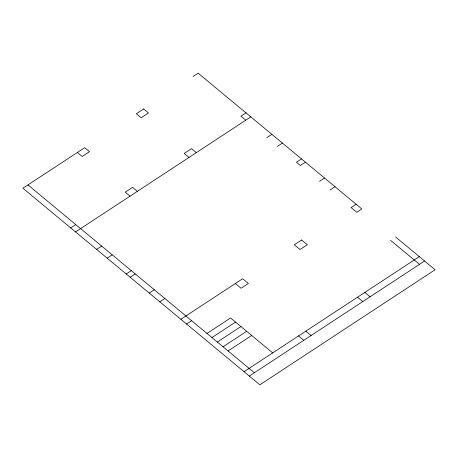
<?xml version="1.0" encoding="UTF-8"?>
<svg xmlns="http://www.w3.org/2000/svg" width="458" height="458" viewBox="0 0 458 458"><rect width="100%" height="100%" fill="white"/><g stroke="black" fill="none" stroke-linecap="round" stroke-linejoin="round"><path stroke-width="0.69" d="M193.099 76.509L198.154 73.188L361.82 208.963L356.765 212.283L351.063 207.548L356.118 204.234M70.727 227.924L75.782 224.603M245.98 112.863L240.925 116.183L245.751 120.191M75.553 231.925L250.812 116.87M96.615 249.398L101.67 246.083M266.814 137.663L271.869 134.343M107.149 258.135L112.204 254.82M277.348 146.4L282.403 143.079M126.236 273.97L131.291 270.649M301.49 158.915L296.435 162.229L300.385 165.51L305.44 162.189M130.181 277.245L135.242 273.93M149.268 293.08L154.329 289.765M319.472 181.339L324.527 178.025M159.802 301.816L164.857 298.501M330 190.076L335.056 186.761M180.864 319.289L242.654 278.727L248.356 283.456L241.051 288.254L235.349 283.519M186.566 324.024L191.621 320.703M206.982 333.441L230.574 317.955L272.693 352.9M211.951 337.569L235.544 322.077M217.338 342.034L240.931 326.548M223.057 346.78L246.65 331.294M228.101 350.965L251.694 335.479M244.051 371.707L419.305 256.652M249.312 376.075L424.572 261.02M395.609 236.992L435.1 269.756L259.846 384.812L22.9 188.244L84.69 147.682L89.516 151.684L82.211 156.481L77.385 152.474M390.554 240.313L419.511 264.335M196.322 152.64L191.496 148.638L184.196 153.43L189.022 157.432M364.82 292.422L370.081 296.79M357.515 297.213L362.782 301.582M137.343 191.364L132.517 187.356L125.211 192.154L130.043 196.156M305.835 331.145L311.102 335.508M298.536 335.937L303.803 340.305M27.955 184.929L254.367 372.755M143.669 108.958L136.364 113.756L141.196 117.758L148.495 112.966L143.669 108.958M301.633 240.003L294.328 244.795L300.036 249.53L307.335 244.738L301.633 240.003"/></g></svg>
